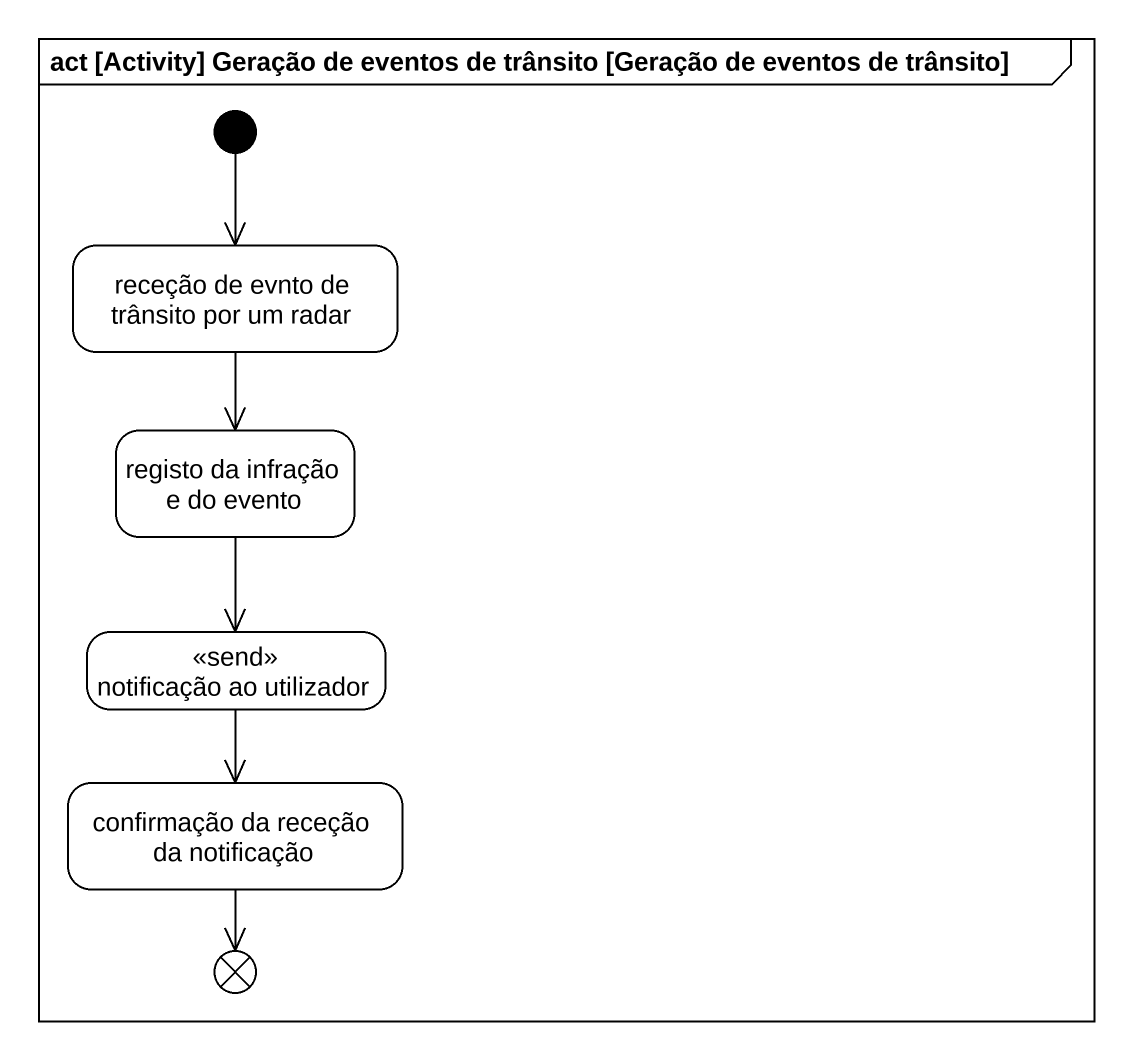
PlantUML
@startuml
mainframe act [Activity] Geração de eventos de trânsito [Geração de eventos de trânsito]
hide empty description
state "receção de evnto de trânsito por um radar" as receção_de_evnto_de
state "registo da infração e do evento" as registo_da_infração_e_do
state "notificação ao utilizador" as notificação_ao_utilizador <<send>>
state "confirmação da receção da notificação" as confirmação_da_receção_da
state flowfinal1 <<end>>
[*] --> receção_de_evnto_de
receção_de_evnto_de --> registo_da_infração_e_do
registo_da_infração_e_do --> notificação_ao_utilizador
notificação_ao_utilizador --> confirmação_da_receção_da
confirmação_da_receção_da --> flowfinal1
@enduml
